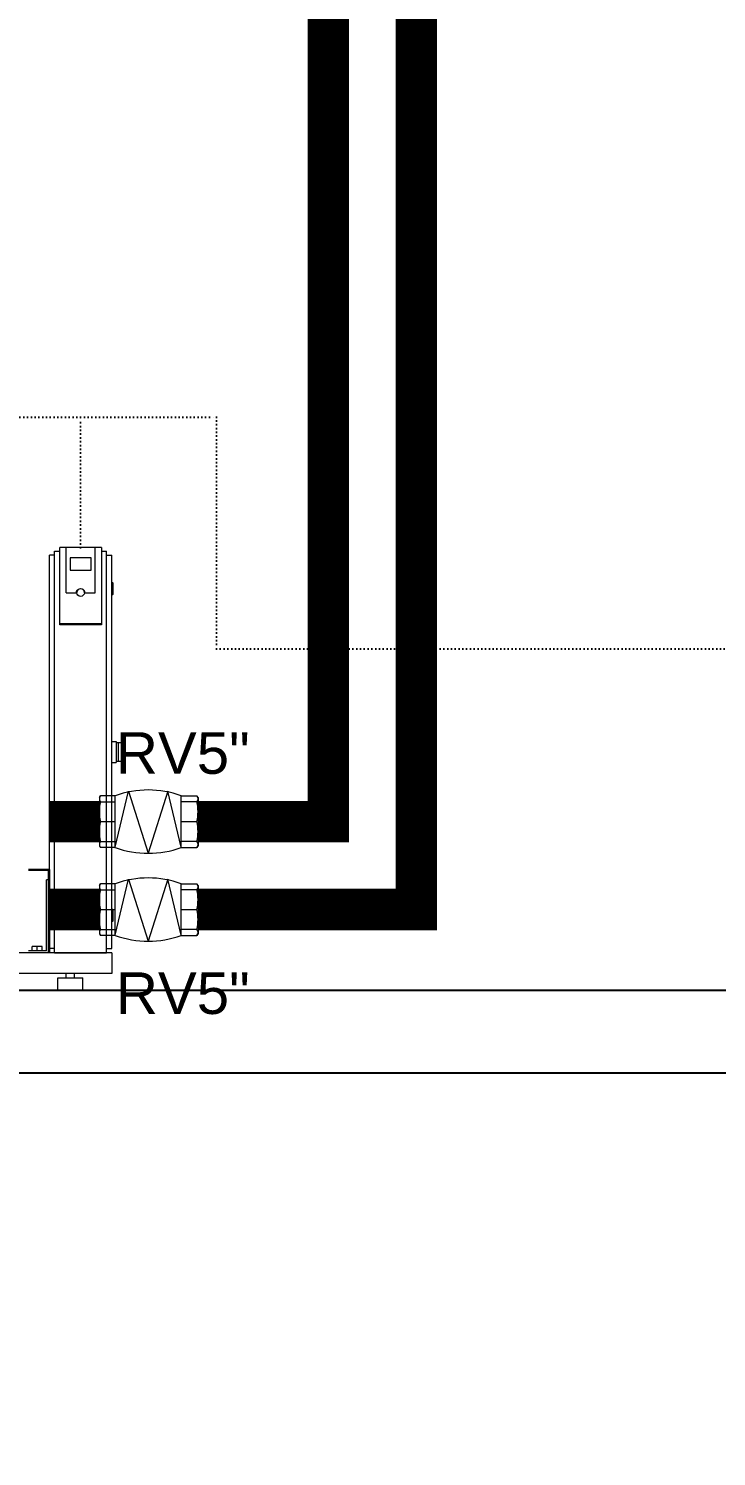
# Model space of a CAD drawing. Header units: millimetres. Extents: x 0 to 53377, y 0 to 36189.
# Drawn here: x 32557 to 34209, y 25508 to 28939 of the extents above; entities that cross this region are included whole.
import ezdxf
from ezdxf import colors
from ezdxf.entities.mleader import LeaderData, LeaderLine
from ezdxf.math import Vec2, Vec3

# ---------------------------------------------------------------- set-up
doc = ezdxf.new("R2010")
doc.units = ezdxf.units.MM
doc.linetypes.add('ACAD_ISO07W100', pattern=[3, 0, -3])
for name, color, linetype, lineweight in [('MC-SAN-ECHIPAMENTE', 7, 'Continuous', 0), ('SAN-MC-Circuit_Informatii', 83, 'ACAD_ISO07W100', 25), ('SAN-MC-COLD WATER', 5, 'Continuous', 30), ('SAN-MC-VALVE', 7, 'Continuous', 5)]:
    doc.layers.add(name, color=color, linetype=linetype, lineweight=lineweight)
doc.layers.add('MC-SAN-VANE', color=7, linetype='Continuous')
doc.layers.add('SAN-MC-TEXT', color=7, linetype='Continuous')
doc.styles.get("Standard").update_dxf_attribs({"font": 'arial.ttf'})

# ---------------------------------------------------------------- blocks, each defined once
blk = doc.blocks.new('A$C2BDD4CF9')
at = {"color": 7, "lineweight": 5, "extrusion": (0, 1, 0)}
for p, q in [((-562.5, 1005), (-575, 1005)), ((-575, 60), (-575, 1005)), ((-562.5, 50), (-562.5, 1015)), ((-550, 1015), (-562.5, 1015)), ((-550, 1023.4), (-550, 837.7)), ((-550, 1023.4), (-450, 1023.4)), ((-535, 915.1), (-535, 1023.4)), ((-525, 969.2), (-525, 998.8)), ((-525, 998.8), (-475, 998.8)), ((-475, 998.8), (-475, 969.2)), ((-450, 837.7), (-450, 1023.4)), ((-437.5, 1015), (-450, 1015)), ((-437.5, 50), (-437.5, 1015)), ((-437.5, 1005), (-425, 1005)), ((-425, 60), (-425, 1005)), ((-475, 969.2), (-525, 969.2)), ((-577, 939), (-577, 911)), ((-575, 940), (-576, 940)), ((-575, 910), (-576, 910)), ((-510, 915.1), (-535, 915.1)), ((-509, 915.1), (-509, 915.8)), ((-491, 915.1), (-491, 915.8)), ((-465, 915.1), (-490, 915.1)), ((-450, 841.2), (-550, 841.2)), ((-550, 837.7), (-450, 837.7)), ((-585, 555), (-602, 555)), ((-590, 555), (-590, 510)), ((-575, 557.5), (-585, 557.5)), ((-585, 557.5), (-585, 507.5)), ((-585, 510), (-602, 510)), ((-575, 507.5), (-585, 507.5)), ((-425, 250), (-425, 50)), ((-425, 250), (-375, 250)), ((-423, 50), (-423, 248)), ((-423, 248), (-375, 248)), ((-423, 225), (-418, 225)), ((-418, 55), (-418, 225)), ((-577, 154), (-577, 126)), ((-575, 155), (-576, 155)), ((-575, 125), (-576, 125)), ((-562.5, 60), (-575, 60)), ((-575, 50), (-575, 0)), ((-575, 50), (275.7, 50)), ((-437.5, 50), (-562.5, 50)), ((-437.5, 60), (-425, 60)), ((-418, 55), (-375, 55)), ((-407.5, 65), (-383.5, 65)), ((-407.5, 55), (-407.5, 65)), ((-395.5, 55), (-395.5, 65)), ((-383.5, 55), (-383.5, 65)), ((-575, 0), (575, 0)), ((-485, -10), (-485, 0)), ((-465, -10), (-465, 0)), ((-445, -10), (-505, -10)), ((-505, -40), (-505, -10)), ((-445, -40), (-445, -10)), ((-445, -40), (-505, -40))]:
    blk.add_line(p, q, dxfattribs=at)
at = {"color": 7, "lineweight": 5}
for p, q in [((-465, 915.1), (-465, 1023.4)), ((-605, 552), (-605, 513))]:
    blk.add_line(p, q, dxfattribs=at)
for centre, radius, start, end in [((-576, 939), 1, 90, 180), ((-576, 911), 1, 180, 270), ((-602, 552), 3, 90, 180), ((-602, 513), 3, 180, 270), ((-576, 154), 1, 90, 180), ((-576, 126), 1, 180, 270)]:
    blk.add_arc(centre, radius, start, end, dxfattribs=at)
for major_axis, start_param, end_param in [((10, 0), 0, 3.141593), ((9, 0), 3.141593, 6.283185)]:
    blk.add_ellipse((-500, 915.1), major_axis=major_axis, ratio=0.984808, start_param=start_param, end_param=end_param, dxfattribs=at)
at = {"color": 7, "lineweight": 5, "extrusion": (0, 0, -1)}
blk.add_ellipse((-500, 915.8), major_axis=(9, 0), ratio=0.984808, start_param=3.141593, end_param=6.283185, dxfattribs=at)

msp = doc.modelspace()

# ---------------------------------------------------------------- linework, layer by layer
at = {"layer": 'SAN-MC-Circuit_Informatii', "linetype": 'ACAD_ISO07W100', "ltscale": 3}
msp.add_lwpolyline([(32682, 27691.8), (32682, 28005.6), (31441.1, 28005.6, -0.414214), (31391.1, 28055.6), (31391.1, 28928.9)], format="xyb", dxfattribs=at)
msp.add_lwpolyline([(32682, 28005.6), (33008.4, 28005.6), (33008.4, 27448.4), (34267.5, 27448.4)], dxfattribs=at)
at = {"layer": 'SAN-MC-COLD WATER', "const_width": 100}
for points in [[(32963.9, 27033.4), (33276.9, 27033.4), (33276.9, 29445.9), (36254.2, 29445.9), (36254.2, 28275.9)], [(32963.9, 26822.1), (33488.2, 26822.1), (33488.2, 29215), (35781.4, 29215), (35781.4, 28275.9)], [(32727.1, 27033.4), (32607, 27033.4)], [(32727.1, 26822.1), (32607, 26822.1)]]:
    msp.add_lwpolyline(points, dxfattribs=at)
at = {"layer": 'SAN-MC-TEXT'}
for p, q in [((20609.2, 26628.4), (40877.6, 26628.4)), ((7939.9, 26430.2), (40875.1, 26430.2))]:
    msp.add_line(p, q, dxfattribs=at)
at = {"layer": 'SAN-MC-VALVE', "linetype": 'Continuous'}
for p, q in [((32727.1, 27091.2), (32729.6, 27095.5)), ((32727.1, 27081.3), (32727.1, 26985.6)), ((32765.2, 27095.5), (32729.6, 27095.5)), ((32729.6, 27081), (32765.2, 27081)), ((32765.2, 26971.3), (32765.2, 27095.5)), ((32923.7, 27095.5), (32961.3, 27095.5)), ((32923.7, 26971.3), (32923.7, 27095.5)), ((32961.3, 27081), (32923.7, 27081)), ((32963.9, 27091.1), (32961.3, 27095.5)), ((32963.9, 27091.1), (32963.9, 26975.8)), ((32729.6, 27033.4), (32765.2, 27033.4)), ((32923.7, 27033.4), (32961.3, 27033.4)), ((32727.1, 26975.7), (32729.6, 26971.3)), ((32729.6, 26985.9), (32765.2, 26985.9)), ((32763.8, 26971.3), (32729.6, 26971.3)), ((32961.3, 26985.9), (32923.7, 26985.9)), ((32923.7, 26971.3), (32961.3, 26971.3)), ((32963.9, 26975.8), (32961.3, 26971.3)), ((32727.1, 26879.9), (32729.6, 26884.2)), ((32727.1, 26870), (32727.1, 26774.3)), ((32765.2, 26884.2), (32729.6, 26884.2)), ((32729.6, 26869.7), (32765.2, 26869.7)), ((32765.2, 26760), (32765.2, 26884.2)), ((32923.7, 26884.2), (32961.3, 26884.2)), ((32923.7, 26760), (32923.7, 26884.2)), ((32961.3, 26869.7), (32923.7, 26869.7)), ((32963.9, 26879.7), (32961.3, 26884.2)), ((32963.9, 26879.7), (32963.9, 26764.5)), ((32729.6, 26822.1), (32765.2, 26822.1)), ((32923.7, 26822.1), (32961.3, 26822.1)), ((32727.1, 26764.4), (32729.6, 26760)), ((32729.6, 26774.6), (32765.2, 26774.6)), ((32763.8, 26760), (32729.6, 26760)), ((32961.3, 26774.6), (32923.7, 26774.6)), ((32923.7, 26760), (32961.3, 26760)), ((32963.9, 26764.5), (32961.3, 26760))]:
    msp.add_line(p, q, dxfattribs=at)
at = {"layer": 'SAN-MC-VALVE'}
for p, q in [((32727.1, 27088.2), (32727.1, 26978.6)), ((32727.1, 26876.9), (32727.1, 26767.3))]:
    msp.add_line(p, q, dxfattribs=at)
for points in [[(32765.2, 26971.8), (32797.1, 27106.7), (32844.4, 26957.3)], [(32923.7, 26971.8), (32891.8, 27106.7), (32844.4, 26957.3)], [(32765.2, 26760.5), (32797.1, 26895.4), (32844.4, 26746)], [(32923.7, 26760.5), (32891.8, 26895.4), (32844.4, 26746)]]:
    msp.add_lwpolyline(points, dxfattribs=at)
for centre, start, end in [((32844.4, 26878.5), 69.9355, 110.0645), ((32844.4, 27188.3), 249.9355, 290.0645), ((32844.4, 26667.2), 69.9355, 110.0645), ((32844.4, 26977), 249.9355, 290.0645)]:
    msp.add_arc(centre, 231, start, end, dxfattribs=at)
at = {"layer": 'SAN-MC-VALVE', "linetype": 'Continuous'}
for centre, radius, start, end in [((32738.9, 27088.2), 11.8, 141.7703, 218.2297), ((32840.2, 27057.2), 113.1, 167.8706, 192.1294), ((32952.4, 27088.2), 11.6, 320.9211, 39.0789), ((32853.4, 27057.2), 110.5, 347.5816, 12.4184), ((32840.2, 27009.7), 113.1, 167.8706, 192.1294), ((32853.4, 27009.7), 110.5, 347.5816, 12.4184), ((32738.9, 26978.6), 11.8, 141.7703, 218.2297), ((32763.8, 26969.6), 1.75, 15.0002, 90), ((32952.4, 26978.6), 11.6, 320.9211, 39.0789), ((32738.9, 26876.9), 11.8, 141.7703, 218.2297), ((32840.2, 26845.9), 113.1, 167.8706, 192.1294), ((32952.4, 26876.9), 11.6, 320.9211, 39.0789), ((32853.4, 26845.9), 110.5, 347.5816, 12.4184), ((32840.2, 26798.3), 113.1, 167.8706, 192.1294), ((32853.4, 26798.3), 110.5, 347.5816, 12.4184), ((32738.9, 26767.3), 11.8, 141.7703, 218.2297), ((32763.8, 26758.3), 1.75, 15.0002, 90), ((32952.4, 26767.3), 11.6, 320.9211, 39.0789)]:
    msp.add_arc(centre, radius, start, end, dxfattribs=at)

# ---------------------------------------------------------------- block references
at = {"layer": 'MC-SAN-ECHIPAMENTE', "color": 1, "xscale": -1}
msp.add_blockref('A$C2BDD4CF9', (32182, 26668.4), dxfattribs=at)

# ---------------------------------------------------------------- texts
at = {"layer": 'SAN-MC-TEXT', "char_height": 100, "width": 317.327, "attachment_point": 3}
for insert in [(33088.2, 27248.3), (33088.2, 26671.3)]:
    msp.add_mtext('RV5"', dxfattribs=dict(at, insert=insert))

# ---------------------------------------------------------------- leaders
at = {"layer": 'MC-SAN-VANE'}
ml = msp.add_multileader_mtext('Standard', dxfattribs=at)
ml.set_content('\\pxi-2,l2,ql;Vas stocare clor', color=256)
ml.set_leader_properties()
ml.build(insert=Vec2(0, 0))
ml.multileader.update_dxf_attribs({"dogleg_length": 0.36, "arrow_head_size": 100})
ctx = ml.context
ctx.base_point, ctx.char_height, ctx.arrow_head_size, ctx.landing_gap_size, ctx.plane_origin = Vec3(29089.7, 33297.2), 100, 100, 0.09, Vec3(31593.9, 33848.5)
notes = []
notes.append((ctx, [(0, (0, 0, 0), (0, 0), (1, 0), 1, [])]))
ctx.mtext.insert, ctx.mtext.width, ctx.mtext.defined_height, ctx.mtext.flow_direction = Vec3(29089.8, 33343), 4738.622, 742.9, 5
for ctx, leaders in notes:
    for number, flags, end, landing, length, lines in leaders:
        leader = LeaderData()
        leader.index, (leader.has_last_leader_line, leader.has_dogleg_vector, leader.attachment_direction) = number, flags
        leader.last_leader_point, leader.dogleg_vector, leader.dogleg_length = Vec3(end), Vec3(landing), length
        for number, points, colour, breaks in lines:
            line = LeaderLine()
            line.index, line.vertices, line.color, line.breaks = number, Vec3.list(points), colors.encode_raw_color(colour), breaks
            leader.lines.append(line)
        ctx.leaders.append(leader)

doc.saveas('drawing.dxf')
